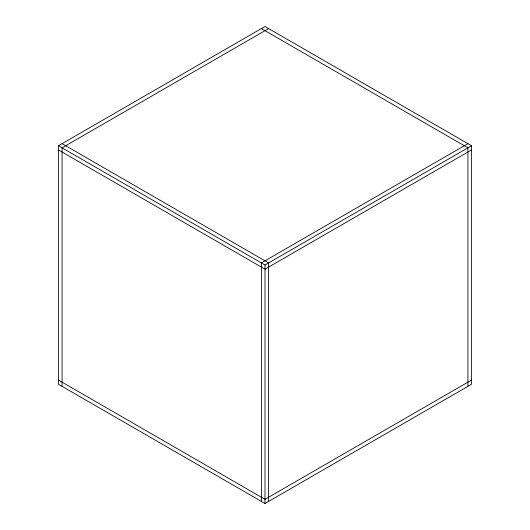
<?xml version="1.0" encoding="UTF-8"?>
<svg xmlns="http://www.w3.org/2000/svg" width="530" height="530" viewBox="0 0 530 530"><rect width="100%" height="100%" fill="white"/><g stroke="black" fill="none" stroke-linecap="round" stroke-linejoin="round"><path stroke-width="0.79" d="M58.452 145.75L265 26.5L471.548 145.75L471.548 384.25L265 503.5L58.452 384.25L58.452 145.75L265 265L471.548 145.75M268.617 28.587L62.07 147.837L62.07 386.337M467.93 143.663L261.383 262.913L261.383 501.413M471.548 149.924L265 269.174L58.452 149.924M471.548 380.076L265 499.326L58.452 380.076M261.383 28.587L467.93 147.837L467.93 386.337M62.07 143.663L268.617 262.913L268.617 501.413M265 265L265 503.5"/></g></svg>
